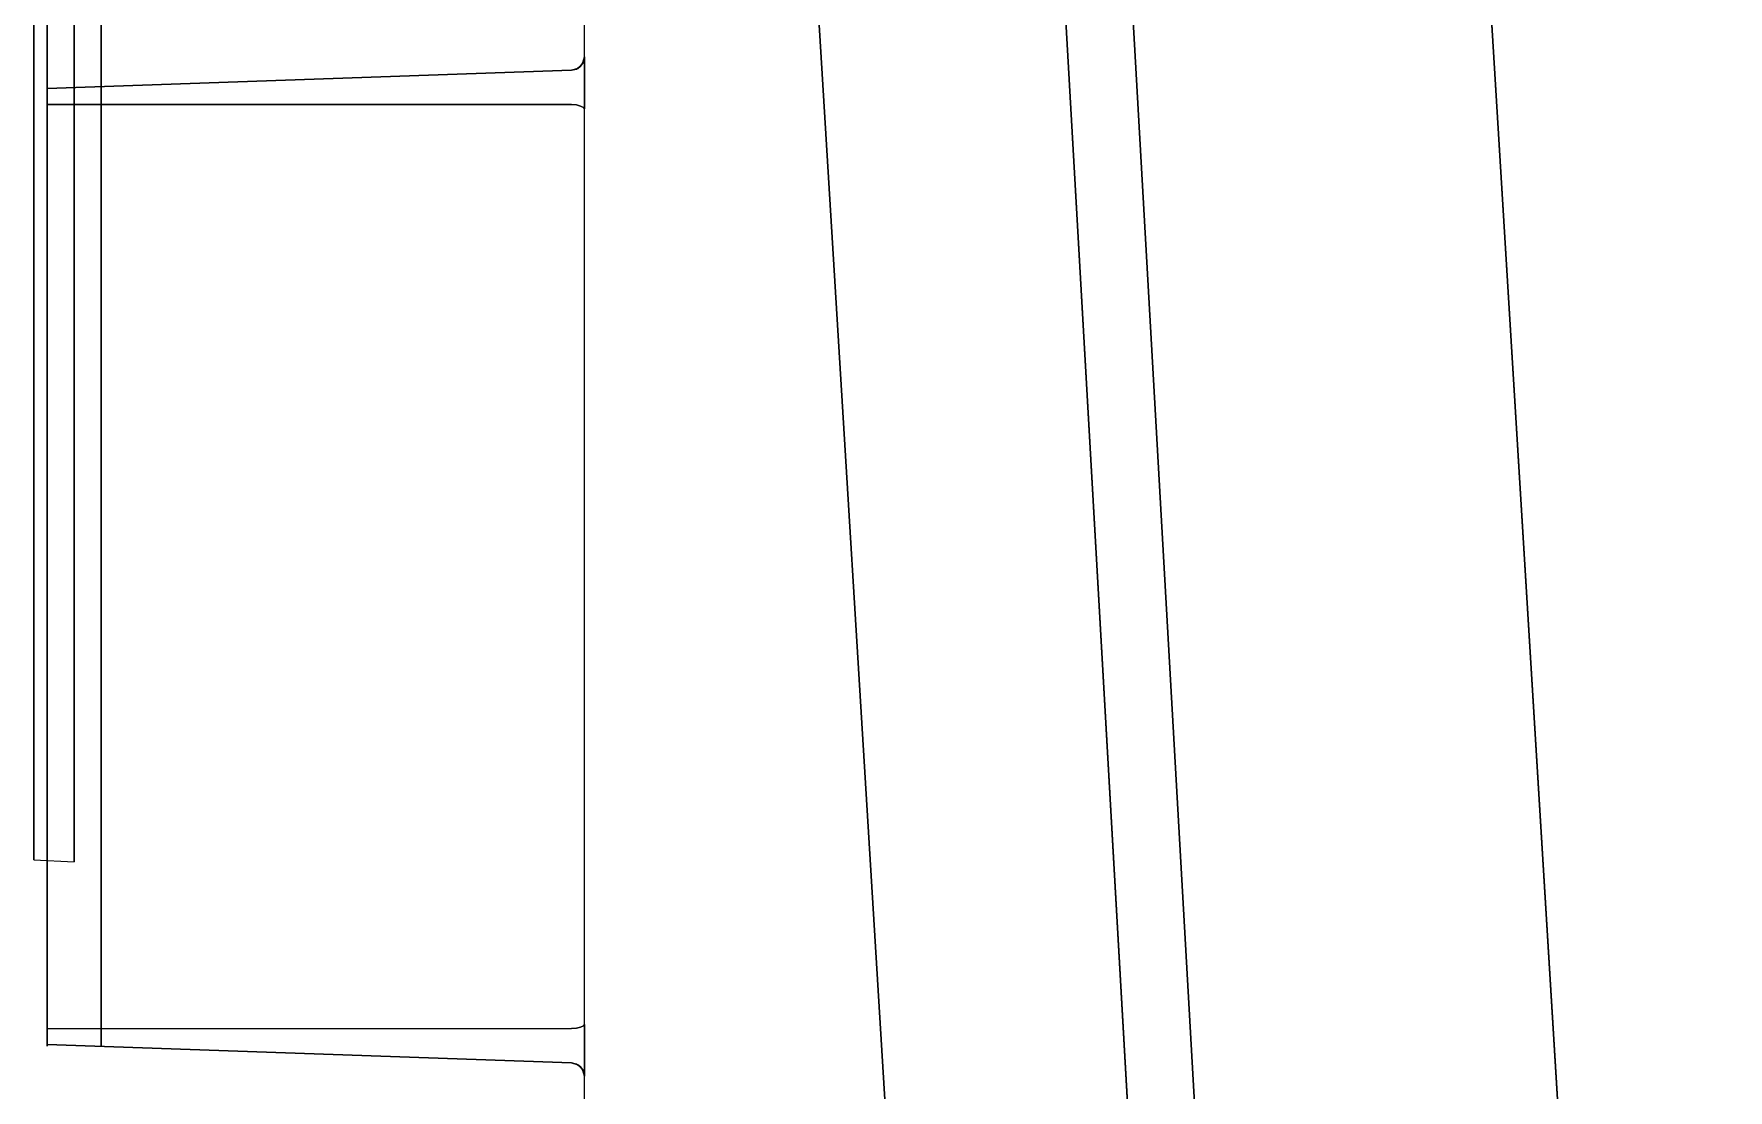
# Model space of a CAD drawing. Header units: millimetres. Extents: x 0 to 1729, y -270 to 583.
# Drawn here: x 1239.8 to 1302.9, y 174.5 to 213.8 of the extents above; entities that cross this region are included whole.
import ezdxf

# ---------------------------------------------------------------- set-up
doc = ezdxf.new("R2010")
doc.units = ezdxf.units.MM
doc.layers.add('OUTLINE', color=7, linetype='Continuous')

msp = doc.modelspace()

# ---------------------------------------------------------------- linework, layer by layer
at = {"layer": 'OUTLINE', "lineweight": 13}
for p, q in [((1260.34, 6), (1260.34, 422)), ((1260.34, 6), (1260.34, 422)), ((1260.34, 6), (1260.34, 422)), ((1260.34, 6), (1260.34, 422)), ((1268.745, 382.178), (1287.68, 48.71)), ((1287.68, 48.71), (1268.745, 382.178)), ((1268.745, 382.178), (1287.68, 48.71)), ((1287.68, 48.71), (1268.745, 382.178)), ((1268.745, 382.178), (1287.68, 48.71)), ((1287.68, 48.71), (1268.745, 382.178)), ((1268.745, 382.178), (1287.68, 48.71)), ((1287.68, 48.71), (1268.745, 382.178)), ((1268.745, 382.178), (1287.68, 48.71)), ((1287.68, 48.71), (1268.745, 382.178)), ((1268.745, 382.178), (1287.68, 48.71)), ((1287.68, 48.71), (1268.745, 382.178)), ((1271.274, 381.732), (1290.147, 49.374)), ((1290.147, 49.374), (1271.274, 381.732)), ((1271.274, 381.732), (1290.147, 49.374)), ((1290.147, 49.374), (1271.274, 381.732)), ((1271.274, 381.732), (1290.147, 49.374)), ((1290.147, 49.374), (1271.274, 381.732)), ((1271.274, 381.732), (1290.147, 49.374)), ((1290.147, 49.374), (1271.274, 381.732)), ((1271.274, 381.732), (1290.147, 49.374)), ((1290.147, 49.374), (1271.274, 381.732)), ((1271.274, 381.732), (1290.147, 49.374)), ((1290.147, 49.374), (1271.274, 381.732)), ((1287.68, 48.71), (1272.824, 310.344)), ((1287.039, 60.015), (1272.824, 310.344)), ((1272.824, 310.344), (1287.039, 60.015)), ((1272.824, 310.344), (1287.68, 48.71)), ((1287.68, 48.71), (1272.824, 310.344)), ((1287.039, 60.015), (1272.824, 310.344)), ((1272.824, 310.344), (1287.039, 60.015)), ((1272.824, 310.344), (1287.68, 48.71)), ((1287.68, 48.71), (1272.824, 310.344)), ((1287.039, 60.015), (1272.824, 310.344)), ((1272.824, 310.344), (1287.039, 60.015)), ((1272.824, 310.344), (1287.68, 48.71)), ((1287.68, 48.71), (1272.824, 310.344)), ((1287.039, 60.015), (1272.824, 310.344)), ((1272.824, 310.344), (1287.039, 60.015)), ((1272.824, 310.344), (1287.68, 48.71)), ((1287.68, 48.71), (1272.824, 310.344)), ((1287.039, 60.015), (1272.824, 310.344)), ((1272.824, 310.344), (1287.039, 60.015)), ((1272.824, 310.344), (1287.68, 48.71)), ((1287.68, 48.71), (1272.824, 310.344)), ((1287.039, 60.015), (1272.824, 310.344)), ((1272.824, 310.344), (1287.039, 60.015)), ((1272.824, 310.344), (1287.68, 48.71)), ((1287.045, 59.908), (1272.835, 310.153)), ((1272.835, 310.153), (1287.045, 59.908)), ((1272.835, 310.153), (1287.089, 59.12)), ((1272.835, 310.153), (1287.122, 58.55)), ((1272.835, 310.153), (1287.121, 58.568)), ((1272.835, 310.153), (1287.039, 60.015)), ((1272.835, 310.153), (1287.736, 47.727)), ((1287.045, 59.908), (1272.835, 310.153)), ((1272.835, 310.153), (1287.045, 59.908)), ((1272.835, 310.153), (1287.089, 59.12)), ((1272.835, 310.153), (1287.122, 58.55)), ((1272.835, 310.153), (1287.291, 55.569)), ((1287.045, 59.908), (1272.835, 310.153)), ((1272.835, 310.153), (1287.045, 59.908)), ((1272.835, 310.153), (1287.089, 59.12)), ((1272.835, 310.153), (1287.122, 58.55)), ((1272.835, 310.153), (1287.291, 55.569)), ((1290.147, 49.374), (1275.342, 310.101)), ((1275.342, 310.101), (1290.147, 49.374)), ((1290.147, 49.374), (1275.342, 310.101)), ((1275.342, 310.101), (1290.147, 49.374)), ((1290.147, 49.374), (1275.342, 310.101)), ((1275.342, 310.101), (1290.147, 49.374)), ((1290.147, 49.374), (1275.342, 310.101)), ((1275.342, 310.101), (1290.147, 49.374)), ((1290.147, 49.374), (1275.342, 310.101)), ((1275.342, 310.101), (1290.147, 49.374)), ((1290.147, 49.374), (1275.342, 310.101)), ((1275.342, 310.101), (1290.147, 49.374)), ((1302.936, 70.356), (1288.835, 300.762)), ((1288.835, 300.762), (1302.936, 70.356)), ((1302.936, 70.356), (1288.835, 300.762)), ((1288.835, 300.762), (1302.936, 70.356)), ((1302.936, 70.356), (1288.835, 300.762)), ((1288.835, 300.762), (1302.936, 70.356)), ((1302.936, 70.356), (1288.835, 300.762)), ((1288.835, 300.762), (1302.936, 70.356)), ((1302.936, 70.356), (1288.835, 300.762)), ((1288.835, 300.762), (1302.936, 70.356)), ((1302.936, 70.356), (1288.835, 300.762)), ((1288.835, 300.762), (1302.936, 70.356)), ((1277.985, 68.715), (1263.822, 300.147)), ((1263.822, 300.147), (1277.985, 68.715)), ((1277.985, 68.715), (1263.822, 300.147)), ((1263.822, 300.147), (1277.985, 68.715)), ((1277.985, 68.715), (1263.822, 300.147)), ((1263.822, 300.147), (1277.985, 68.715)), ((1277.985, 68.715), (1263.822, 300.147)), ((1263.822, 300.147), (1277.985, 68.715)), ((1277.985, 68.715), (1263.822, 300.147)), ((1263.822, 300.147), (1277.985, 68.715)), ((1277.985, 68.715), (1263.822, 300.147)), ((1263.822, 300.147), (1277.985, 68.715)), ((1241.34, 221.08), (1241.34, 213.063)), ((1242.34, 221.191), (1242.34, 212.719)), ((1242.34, 212.719), (1242.34, 221.191)), ((1240.34, 220.75), (1240.34, 212.355)), ((1240.34, 212.355), (1240.34, 220.75)), ((1239.84, 217.298), (1239.84, 209.643)), ((1239.84, 209.643), (1239.84, 217.298)), ((1240.34, 217.319), (1240.34, 210.082)), ((1240.34, 210.082), (1240.34, 217.319)), ((1241.34, 217.245), (1241.34, 209.585)), ((1241.34, 209.585), (1241.34, 217.245)), ((1242.34, 217.388), (1242.34, 210.135)), ((1242.34, 210.135), (1242.34, 217.388)), ((1241.34, 209.362), (1241.34, 216.973)), ((1239.84, 214.938), (1239.84, 207.532)), ((1239.84, 207.532), (1239.84, 214.938)), ((1241.34, 213.063), (1241.34, 205.878)), ((1242.34, 212.719), (1242.34, 204.966)), ((1242.34, 204.966), (1242.34, 212.719)), ((1260.202, 212.638), (1260.047, 212.528)), ((1260.047, 212.528), (1260.202, 212.638)), ((1260.202, 212.638), (1260.047, 212.528)), ((1260.047, 212.528), (1260.202, 212.638)), ((1260.202, 212.638), (1260.047, 212.528)), ((1260.047, 212.528), (1260.202, 212.638)), ((1260.202, 212.638), (1260.047, 212.528)), ((1260.047, 212.528), (1260.202, 212.638)), ((1260.202, 212.638), (1260.047, 212.528)), ((1260.047, 212.528), (1260.202, 212.638)), ((1260.202, 212.638), (1260.047, 212.528)), ((1260.047, 212.528), (1260.202, 212.638)), ((1260.202, 212.638), (1260.047, 212.528)), ((1260.047, 212.528), (1260.202, 212.638)), ((1260.202, 212.638), (1260.047, 212.528)), ((1260.047, 212.528), (1260.202, 212.638)), ((1260.202, 212.638), (1260.047, 212.528)), ((1260.047, 212.528), (1260.202, 212.638)), ((1260.276, 212.738), (1260.1, 212.556)), ((1260.1, 212.556), (1260.276, 212.738)), ((1260.276, 212.738), (1260.1, 212.556)), ((1260.1, 212.556), (1260.276, 212.738)), ((1260.276, 212.738), (1260.1, 212.556)), ((1260.1, 212.556), (1260.276, 212.738)), ((1260.276, 212.738), (1260.1, 212.556)), ((1260.1, 212.556), (1260.276, 212.738)), ((1260.276, 212.738), (1260.1, 212.556)), ((1260.1, 212.556), (1260.276, 212.738)), ((1260.1, 212.556), (1260.202, 212.638)), ((1260.202, 212.638), (1260.1, 212.556)), ((1260.1, 212.556), (1260.202, 212.638)), ((1260.202, 212.638), (1260.1, 212.556)), ((1260.1, 212.556), (1260.202, 212.638)), ((1260.202, 212.638), (1260.1, 212.556)), ((1260.1, 212.556), (1260.202, 212.638)), ((1260.202, 212.638), (1260.1, 212.556)), ((1260.1, 212.556), (1260.202, 212.638)), ((1260.202, 212.638), (1260.1, 212.556)), ((1260.304, 212.797), (1260.202, 212.638)), ((1260.202, 212.638), (1260.304, 212.797)), ((1260.304, 212.797), (1260.202, 212.638)), ((1260.202, 212.638), (1260.304, 212.797)), ((1260.304, 212.797), (1260.202, 212.638)), ((1260.202, 212.638), (1260.304, 212.797)), ((1260.304, 212.797), (1260.202, 212.638)), ((1260.202, 212.638), (1260.304, 212.797)), ((1260.304, 212.797), (1260.202, 212.638)), ((1260.202, 212.638), (1260.304, 212.797)), ((1260.304, 212.797), (1260.202, 212.638)), ((1260.202, 212.638), (1260.304, 212.797)), ((1260.304, 212.797), (1260.202, 212.638)), ((1260.202, 212.638), (1260.304, 212.797)), ((1260.304, 212.797), (1260.202, 212.638)), ((1260.202, 212.638), (1260.304, 212.797)), ((1260.304, 212.797), (1260.202, 212.638)), ((1260.202, 212.638), (1260.304, 212.797)), ((1260.276, 212.738), (1260.202, 212.638)), ((1260.202, 212.638), (1260.276, 212.738)), ((1260.276, 212.738), (1260.202, 212.638)), ((1260.202, 212.638), (1260.276, 212.738)), ((1260.276, 212.738), (1260.202, 212.638)), ((1260.202, 212.638), (1260.276, 212.738)), ((1260.276, 212.738), (1260.202, 212.638)), ((1260.202, 212.638), (1260.276, 212.738)), ((1260.276, 212.738), (1260.202, 212.638)), ((1260.202, 212.638), (1260.276, 212.738)), ((1260.34, 212.983), (1260.276, 212.738)), ((1260.276, 212.738), (1260.34, 212.983)), ((1260.34, 212.983), (1260.276, 212.738)), ((1260.276, 212.738), (1260.34, 212.983)), ((1260.34, 212.983), (1260.276, 212.738)), ((1260.276, 212.738), (1260.34, 212.983)), ((1260.34, 212.983), (1260.276, 212.738)), ((1260.276, 212.738), (1260.34, 212.983)), ((1260.34, 212.983), (1260.276, 212.738)), ((1260.276, 212.738), (1260.34, 212.983)), ((1260.276, 212.738), (1260.304, 212.797)), ((1260.304, 212.797), (1260.276, 212.738)), ((1260.276, 212.738), (1260.304, 212.797)), ((1260.304, 212.797), (1260.276, 212.738)), ((1260.276, 212.738), (1260.304, 212.797)), ((1260.304, 212.797), (1260.276, 212.738)), ((1260.276, 212.738), (1260.304, 212.797)), ((1260.304, 212.797), (1260.276, 212.738)), ((1260.276, 212.738), (1260.304, 212.797)), ((1260.304, 212.797), (1260.276, 212.738)), ((1260.34, 212.983), (1260.304, 212.797)), ((1260.304, 212.797), (1260.34, 212.983)), ((1260.34, 212.983), (1260.304, 212.797)), ((1260.304, 212.797), (1260.34, 212.983)), ((1260.34, 212.983), (1260.304, 212.797)), ((1260.304, 212.797), (1260.34, 212.983)), ((1260.34, 212.983), (1260.304, 212.797)), ((1260.304, 212.797), (1260.34, 212.983)), ((1260.34, 212.983), (1260.304, 212.797)), ((1260.304, 212.797), (1260.34, 212.983)), ((1260.34, 212.983), (1260.304, 212.797)), ((1260.304, 212.797), (1260.34, 212.983)), ((1260.34, 212.983), (1260.304, 212.797)), ((1260.304, 212.797), (1260.34, 212.983)), ((1260.34, 212.983), (1260.304, 212.797)), ((1260.304, 212.797), (1260.34, 212.983)), ((1260.34, 212.983), (1260.304, 212.797)), ((1260.304, 212.797), (1260.34, 212.983)), ((1260.34, 212.983), (1260.34, 212.487)), ((1260.34, 212.487), (1260.34, 212.983)), ((1260.34, 212.983), (1260.34, 212.487)), ((1260.34, 212.487), (1260.34, 212.983)), ((1260.34, 212.983), (1260.34, 212.487)), ((1260.34, 212.487), (1260.34, 212.983)), ((1260.34, 212.983), (1260.34, 212.487)), ((1260.34, 212.487), (1260.34, 212.983)), ((1260.34, 212.983), (1260.34, 212.487)), ((1260.34, 212.487), (1260.34, 212.983)), ((1260.34, 212.983), (1260.34, 212.487)), ((1260.34, 212.487), (1260.34, 212.983)), ((1260.34, 212.983), (1260.34, 212.487)), ((1260.34, 212.487), (1260.34, 212.983)), ((1260.34, 212.983), (1260.34, 212.487)), ((1260.34, 212.487), (1260.34, 212.983)), ((1260.34, 212.983), (1260.34, 212.487)), ((1260.34, 212.487), (1260.34, 212.983)), ((1259.857, 212.483), (1240.34, 211.802)), ((1240.34, 211.802), (1259.857, 212.483)), ((1259.857, 212.483), (1240.34, 211.802)), ((1240.34, 211.802), (1259.857, 212.483)), ((1259.857, 212.483), (1240.34, 211.802)), ((1240.34, 211.802), (1259.857, 212.483)), ((1259.857, 212.483), (1240.34, 211.802)), ((1240.34, 211.802), (1259.857, 212.483)), ((1259.857, 212.483), (1240.34, 211.802)), ((1240.34, 211.802), (1259.857, 212.483)), ((1259.857, 212.483), (1240.34, 211.802)), ((1240.34, 211.802), (1259.857, 212.483)), ((1259.857, 212.483), (1240.34, 211.802)), ((1240.34, 211.802), (1259.857, 212.483)), ((1259.857, 212.483), (1240.34, 211.802)), ((1240.34, 211.802), (1259.857, 212.483)), ((1259.857, 212.483), (1240.34, 211.802)), ((1240.34, 211.802), (1259.857, 212.483)), ((1240.34, 212.355), (1240.34, 204.675)), ((1240.34, 204.675), (1240.34, 212.355)), ((1260.1, 212.556), (1259.857, 212.483)), ((1259.857, 212.483), (1260.1, 212.556)), ((1260.1, 212.556), (1259.857, 212.483)), ((1259.857, 212.483), (1260.1, 212.556)), ((1260.1, 212.556), (1259.857, 212.483)), ((1259.857, 212.483), (1260.1, 212.556)), ((1260.1, 212.556), (1259.857, 212.483)), ((1259.857, 212.483), (1260.1, 212.556)), ((1260.1, 212.556), (1259.857, 212.483)), ((1259.857, 212.483), (1260.1, 212.556)), ((1260.047, 212.528), (1259.857, 212.483)), ((1259.857, 212.483), (1260.047, 212.528)), ((1260.047, 212.528), (1259.857, 212.483)), ((1259.857, 212.483), (1260.047, 212.528)), ((1260.047, 212.528), (1259.857, 212.483)), ((1259.857, 212.483), (1260.047, 212.528)), ((1260.047, 212.528), (1259.857, 212.483)), ((1259.857, 212.483), (1260.047, 212.528)), ((1260.047, 212.528), (1259.857, 212.483)), ((1259.857, 212.483), (1260.047, 212.528)), ((1260.047, 212.528), (1259.857, 212.483)), ((1259.857, 212.483), (1260.047, 212.528)), ((1260.047, 212.528), (1259.857, 212.483)), ((1259.857, 212.483), (1260.047, 212.528)), ((1260.047, 212.528), (1259.857, 212.483)), ((1259.857, 212.483), (1260.047, 212.528)), ((1260.047, 212.528), (1259.857, 212.483)), ((1259.857, 212.483), (1260.047, 212.528)), ((1260.1, 212.556), (1260.047, 212.528)), ((1260.047, 212.528), (1260.1, 212.556)), ((1260.1, 212.556), (1260.047, 212.528)), ((1260.047, 212.528), (1260.1, 212.556)), ((1260.1, 212.556), (1260.047, 212.528)), ((1260.047, 212.528), (1260.1, 212.556)), ((1260.1, 212.556), (1260.047, 212.528)), ((1260.047, 212.528), (1260.1, 212.556)), ((1260.1, 212.556), (1260.047, 212.528)), ((1260.047, 212.528), (1260.1, 212.556)), ((1260.34, 212.487), (1260.34, 211.732)), ((1260.34, 211.732), (1260.34, 212.487)), ((1260.34, 212.487), (1260.34, 211.732)), ((1260.34, 211.732), (1260.34, 212.487)), ((1260.34, 212.487), (1260.34, 211.732)), ((1260.34, 211.732), (1260.34, 212.487)), ((1260.34, 212.487), (1260.34, 211.732)), ((1260.34, 211.732), (1260.34, 212.487)), ((1260.34, 212.487), (1260.34, 211.732)), ((1260.34, 211.732), (1260.34, 212.487)), ((1260.34, 212.487), (1260.34, 211.732)), ((1260.34, 211.732), (1260.34, 212.487)), ((1260.34, 212.487), (1260.34, 211.732)), ((1260.34, 211.732), (1260.34, 212.487)), ((1260.34, 212.487), (1260.34, 211.732)), ((1260.34, 211.732), (1260.34, 212.487)), ((1260.34, 212.487), (1260.34, 211.732)), ((1260.34, 211.732), (1260.34, 212.487)), ((1240.34, 211.668), (1240.34, 211.802)), ((1240.34, 211.802), (1240.34, 211.802)), ((1240.34, 211.802), (1240.34, 211.586)), ((1240.34, 211.586), (1240.34, 211.802)), ((1240.34, 211.802), (1240.34, 211.802)), ((1240.34, 211.802), (1240.34, 211.668)), ((1240.34, 211.668), (1240.34, 211.802)), ((1240.34, 211.802), (1240.34, 211.802)), ((1240.34, 211.802), (1240.34, 211.586)), ((1240.34, 211.586), (1240.34, 211.802)), ((1240.34, 211.802), (1240.34, 211.802)), ((1240.34, 211.802), (1240.34, 211.586)), ((1240.34, 211.586), (1240.34, 211.802)), ((1240.34, 211.802), (1240.34, 211.802)), ((1240.34, 211.802), (1240.34, 211.586)), ((1240.34, 211.586), (1240.34, 211.802)), ((1240.34, 211.802), (1240.34, 211.802)), ((1240.34, 211.802), (1240.34, 211.668)), ((1240.34, 211.668), (1240.34, 211.802)), ((1240.34, 211.802), (1240.34, 211.802)), ((1240.34, 211.802), (1240.34, 211.586)), ((1240.34, 211.586), (1240.34, 211.802)), ((1240.34, 211.802), (1240.34, 211.802)), ((1240.34, 211.802), (1240.34, 211.668)), ((1240.34, 211.668), (1240.34, 211.802)), ((1240.34, 211.802), (1240.34, 211.802)), ((1240.34, 211.802), (1240.34, 211.586)), ((1240.34, 211.586), (1240.34, 211.802)), ((1240.34, 211.802), (1240.34, 211.802)), ((1240.34, 211.802), (1240.34, 211.586)), ((1240.34, 211.586), (1240.34, 211.802)), ((1240.34, 211.802), (1240.34, 211.802)), ((1240.34, 211.802), (1240.34, 211.586)), ((1240.34, 211.586), (1240.34, 211.802)), ((1240.34, 211.802), (1240.34, 211.802)), ((1240.34, 211.802), (1240.34, 211.668)), ((1240.34, 211.668), (1240.34, 211.802)), ((1240.34, 211.802), (1240.34, 211.802)), ((1240.34, 211.802), (1240.34, 211.586)), ((1240.34, 211.586), (1240.34, 211.802)), ((1240.34, 211.802), (1240.34, 211.802)), ((1240.34, 211.802), (1240.34, 211.668)), ((1240.34, 211.304), (1240.34, 211.668)), ((1240.34, 211.668), (1240.34, 211.304)), ((1240.34, 211.304), (1240.34, 211.668)), ((1240.34, 211.668), (1240.34, 211.304)), ((1240.34, 211.304), (1240.34, 211.668)), ((1240.34, 211.668), (1240.34, 211.304)), ((1240.34, 211.304), (1240.34, 211.668)), ((1240.34, 211.668), (1240.34, 211.304)), ((1240.34, 211.304), (1240.34, 211.668)), ((1240.34, 211.668), (1240.34, 211.304)), ((1240.34, 211.586), (1240.34, 211.389)), ((1240.34, 211.389), (1240.34, 211.586)), ((1240.34, 211.586), (1240.34, 211.389)), ((1240.34, 211.389), (1240.34, 211.586)), ((1240.34, 211.586), (1240.34, 211.389)), ((1240.34, 211.389), (1240.34, 211.586)), ((1240.34, 211.586), (1240.34, 211.389)), ((1240.34, 211.389), (1240.34, 211.586)), ((1240.34, 211.586), (1240.34, 211.389)), ((1240.34, 211.389), (1240.34, 211.586)), ((1240.34, 211.586), (1240.34, 211.389)), ((1240.34, 211.389), (1240.34, 211.586)), ((1240.34, 211.586), (1240.34, 211.389)), ((1240.34, 211.389), (1240.34, 211.586)), ((1240.34, 211.586), (1240.34, 211.389)), ((1240.34, 211.389), (1240.34, 211.586)), ((1240.34, 211.586), (1240.34, 211.389)), ((1240.34, 211.389), (1240.34, 211.586)), ((1240.34, 211.389), (1240.34, 211.212)), ((1240.34, 211.212), (1240.34, 211.389)), ((1240.34, 211.389), (1240.34, 211.212)), ((1240.34, 211.212), (1240.34, 211.389)), ((1240.34, 211.389), (1240.34, 211.212)), ((1240.34, 211.212), (1240.34, 211.389)), ((1240.34, 211.389), (1240.34, 211.212)), ((1240.34, 211.212), (1240.34, 211.389)), ((1240.34, 211.389), (1240.34, 211.212)), ((1240.34, 211.212), (1240.34, 211.389)), ((1240.34, 211.389), (1240.34, 211.212)), ((1240.34, 211.212), (1240.34, 211.389)), ((1240.34, 211.389), (1240.34, 211.212)), ((1240.34, 211.212), (1240.34, 211.389)), ((1240.34, 211.389), (1240.34, 211.212)), ((1240.34, 211.212), (1240.34, 211.389)), ((1240.34, 211.389), (1240.34, 211.212)), ((1240.34, 211.212), (1240.34, 211.389)), ((1260.34, 211.732), (1260.34, 211.215)), ((1260.34, 211.215), (1260.34, 211.732)), ((1260.34, 211.732), (1260.34, 211.215)), ((1260.34, 211.215), (1260.34, 211.732)), ((1260.34, 211.732), (1260.34, 211.215)), ((1260.34, 211.215), (1260.34, 211.732)), ((1260.34, 211.732), (1260.34, 211.215)), ((1260.34, 211.215), (1260.34, 211.732)), ((1260.34, 211.732), (1260.34, 211.215)), ((1260.34, 211.215), (1260.34, 211.732)), ((1260.34, 211.732), (1260.34, 211.215)), ((1260.34, 211.215), (1260.34, 211.732)), ((1260.34, 211.732), (1260.34, 211.215)), ((1260.34, 211.215), (1260.34, 211.732)), ((1260.34, 211.732), (1260.34, 211.215)), ((1260.34, 211.215), (1260.34, 211.732)), ((1260.34, 211.732), (1260.34, 211.215)), ((1260.34, 211.215), (1260.34, 211.732)), ((1240.34, 210.806), (1240.34, 211.304)), ((1240.34, 211.304), (1240.34, 210.806)), ((1240.34, 210.806), (1240.34, 211.304)), ((1240.34, 211.304), (1240.34, 210.806)), ((1240.34, 210.806), (1240.34, 211.304)), ((1240.34, 211.304), (1240.34, 210.806)), ((1240.34, 210.806), (1240.34, 211.304)), ((1240.34, 211.304), (1240.34, 210.806)), ((1240.34, 210.806), (1240.34, 211.304)), ((1240.34, 211.304), (1240.34, 210.806)), ((1240.34, 176.788), (1240.34, 211.212)), ((1240.34, 211.212), (1259.857, 211.207)), ((1259.857, 211.207), (1240.34, 211.212)), ((1240.34, 176.788), (1240.34, 211.212)), ((1240.34, 176.788), (1240.34, 211.212)), ((1240.34, 211.212), (1259.857, 211.207)), ((1259.857, 211.207), (1240.34, 211.212)), ((1240.34, 176.788), (1240.34, 211.212)), ((1240.34, 176.788), (1240.34, 211.212)), ((1240.34, 211.212), (1259.857, 211.207)), ((1259.857, 211.207), (1240.34, 211.212)), ((1240.34, 176.788), (1240.34, 211.212)), ((1240.34, 176.788), (1240.34, 211.212)), ((1240.34, 211.212), (1259.857, 211.207)), ((1259.857, 211.207), (1240.34, 211.212)), ((1240.34, 176.788), (1240.34, 211.212)), ((1240.34, 176.788), (1240.34, 211.212)), ((1240.34, 211.212), (1259.857, 211.207)), ((1259.857, 211.207), (1240.34, 211.212)), ((1240.34, 176.788), (1240.34, 211.212)), ((1240.34, 176.788), (1240.34, 211.212)), ((1240.34, 211.212), (1259.857, 211.207)), ((1259.857, 211.207), (1240.34, 211.212)), ((1240.34, 176.788), (1240.34, 211.212)), ((1240.34, 176.788), (1240.34, 211.212)), ((1240.34, 211.212), (1259.857, 211.207)), ((1259.857, 211.207), (1240.34, 211.212)), ((1240.34, 176.788), (1240.34, 211.212)), ((1240.34, 176.788), (1240.34, 211.212)), ((1240.34, 211.212), (1259.857, 211.207)), ((1259.857, 211.207), (1240.34, 211.212)), ((1240.34, 176.788), (1240.34, 211.212)), ((1240.34, 176.788), (1240.34, 211.212)), ((1240.34, 211.212), (1259.857, 211.207)), ((1259.857, 211.207), (1240.34, 211.212)), ((1240.34, 176.788), (1240.34, 211.212)), ((1240.34, 177.194), (1240.34, 210.806)), ((1240.34, 177.194), (1240.34, 210.806)), ((1240.34, 177.194), (1240.34, 210.806)), ((1240.34, 177.194), (1240.34, 210.806)), ((1240.34, 177.194), (1240.34, 210.806)), ((1240.34, 177.194), (1240.34, 210.806)), ((1240.34, 177.194), (1240.34, 210.806)), ((1240.34, 177.194), (1240.34, 210.806)), ((1240.34, 177.194), (1240.34, 210.806)), ((1240.34, 177.194), (1240.34, 210.806)), ((1259.857, 211.207), (1260.047, 211.191)), ((1260.047, 211.191), (1259.857, 211.207)), ((1259.857, 211.207), (1260.047, 211.191)), ((1260.047, 211.191), (1259.857, 211.207)), ((1259.857, 211.207), (1260.047, 211.191)), ((1260.047, 211.191), (1259.857, 211.207)), ((1259.857, 211.207), (1260.047, 211.191)), ((1260.047, 211.191), (1259.857, 211.207)), ((1259.857, 211.207), (1260.047, 211.191)), ((1260.047, 211.191), (1259.857, 211.207)), ((1259.857, 211.207), (1260.047, 211.191)), ((1260.047, 211.191), (1259.857, 211.207)), ((1259.857, 211.207), (1260.047, 211.191)), ((1260.047, 211.191), (1259.857, 211.207)), ((1259.857, 211.207), (1260.047, 211.191)), ((1260.047, 211.191), (1259.857, 211.207)), ((1259.857, 211.207), (1260.047, 211.191)), ((1260.047, 211.191), (1259.857, 211.207)), ((1260.047, 211.191), (1260.202, 211.151)), ((1260.202, 211.151), (1260.047, 211.191)), ((1260.047, 211.191), (1260.202, 211.151)), ((1260.202, 211.151), (1260.047, 211.191)), ((1260.047, 211.191), (1260.202, 211.151)), ((1260.202, 211.151), (1260.047, 211.191)), ((1260.047, 211.191), (1260.202, 211.151)), ((1260.202, 211.151), (1260.047, 211.191)), ((1260.047, 211.191), (1260.202, 211.151)), ((1260.202, 211.151), (1260.047, 211.191)), ((1260.047, 211.191), (1260.202, 211.151)), ((1260.202, 211.151), (1260.047, 211.191)), ((1260.047, 211.191), (1260.202, 211.151)), ((1260.202, 211.151), (1260.047, 211.191)), ((1260.047, 211.191), (1260.202, 211.151)), ((1260.202, 211.151), (1260.047, 211.191)), ((1260.047, 211.191), (1260.202, 211.151)), ((1260.202, 211.151), (1260.047, 211.191)), ((1260.202, 211.151), (1260.304, 211.1)), ((1260.304, 211.1), (1260.202, 211.151)), ((1260.202, 211.151), (1260.304, 211.1)), ((1260.304, 211.1), (1260.202, 211.151)), ((1260.202, 211.151), (1260.304, 211.1)), ((1260.304, 211.1), (1260.202, 211.151)), ((1260.202, 211.151), (1260.304, 211.1)), ((1260.304, 211.1), (1260.202, 211.151)), ((1260.202, 211.151), (1260.304, 211.1)), ((1260.304, 211.1), (1260.202, 211.151)), ((1260.202, 211.151), (1260.304, 211.1)), ((1260.304, 211.1), (1260.202, 211.151)), ((1260.202, 211.151), (1260.304, 211.1)), ((1260.304, 211.1), (1260.202, 211.151)), ((1260.202, 211.151), (1260.304, 211.1)), ((1260.304, 211.1), (1260.202, 211.151)), ((1260.202, 211.151), (1260.304, 211.1)), ((1260.304, 211.1), (1260.202, 211.151)), ((1260.304, 211.1), (1260.34, 211.054)), ((1260.34, 211.054), (1260.304, 211.1)), ((1260.304, 211.1), (1260.34, 211.054)), ((1260.34, 211.054), (1260.304, 211.1)), ((1260.304, 211.1), (1260.34, 211.054)), ((1260.34, 211.054), (1260.304, 211.1)), ((1260.304, 211.1), (1260.34, 211.054)), ((1260.34, 211.054), (1260.304, 211.1)), ((1260.304, 211.1), (1260.34, 211.054)), ((1260.34, 211.054), (1260.304, 211.1)), ((1260.304, 211.1), (1260.34, 211.054)), ((1260.34, 211.054), (1260.304, 211.1)), ((1260.304, 211.1), (1260.34, 211.054)), ((1260.34, 211.054), (1260.304, 211.1)), ((1260.304, 211.1), (1260.34, 211.054)), ((1260.34, 211.054), (1260.304, 211.1)), ((1260.304, 211.1), (1260.34, 211.054)), ((1260.34, 211.054), (1260.304, 211.1)), ((1260.34, 211.215), (1260.34, 211.054)), ((1260.34, 211.054), (1260.34, 211.215)), ((1260.34, 211.215), (1260.34, 211.054)), ((1260.34, 211.054), (1260.34, 211.215)), ((1260.34, 211.215), (1260.34, 211.054)), ((1260.34, 211.054), (1260.34, 211.215)), ((1260.34, 211.215), (1260.34, 211.054)), ((1260.34, 211.054), (1260.34, 211.215)), ((1260.34, 211.215), (1260.34, 211.054)), ((1260.34, 211.054), (1260.34, 211.215)), ((1260.34, 211.215), (1260.34, 211.054)), ((1260.34, 211.054), (1260.34, 211.215)), ((1260.34, 211.215), (1260.34, 211.054)), ((1260.34, 211.054), (1260.34, 211.215)), ((1260.34, 211.215), (1260.34, 211.054)), ((1260.34, 211.054), (1260.34, 211.215)), ((1260.34, 211.215), (1260.34, 211.054)), ((1260.34, 211.054), (1260.34, 211.215)), ((1242.34, 210.135), (1242.34, 203.757)), ((1242.34, 203.757), (1242.34, 210.135)), ((1239.84, 209.643), (1239.84, 202.83)), ((1239.84, 202.83), (1239.84, 209.643)), ((1240.34, 210.082), (1240.34, 203.717)), ((1240.34, 203.717), (1240.34, 210.082)), ((1241.34, 209.585), (1241.34, 202.767)), ((1241.34, 202.767), (1241.34, 209.585)), ((1241.34, 202.624), (1241.34, 209.362)), ((1239.84, 207.532), (1239.84, 201.02)), ((1239.84, 201.02), (1239.84, 207.532)), ((1241.34, 205.878), (1241.34, 199.607)), ((1240.34, 204.675), (1240.34, 197.784)), ((1240.34, 197.784), (1240.34, 204.675)), ((1242.34, 204.966), (1242.34, 198.008)), ((1242.34, 198.008), (1242.34, 204.966)), ((1240.34, 203.717), (1240.34, 198.299)), ((1240.34, 198.299), (1240.34, 203.717)), ((1242.34, 203.757), (1242.34, 198.325)), ((1242.34, 198.325), (1242.34, 203.757)), ((1239.84, 202.83), (1239.84, 196.934)), ((1239.84, 196.934), (1239.84, 202.83)), ((1241.34, 202.767), (1241.34, 196.866)), ((1241.34, 196.866), (1241.34, 202.767)), ((1241.34, 196.837), (1241.34, 202.624)), ((1239.84, 201.02), (1239.84, 195.477)), ((1239.84, 195.477), (1239.84, 201.02)), ((1241.34, 199.607), (1241.34, 194.321)), ((1240.34, 198.299), (1240.34, 193.888)), ((1240.34, 193.888), (1240.34, 198.299)), ((1242.34, 198.325), (1242.34, 193.904)), ((1242.34, 193.904), (1242.34, 198.325)), ((1240.34, 197.784), (1240.34, 191.749)), ((1240.34, 191.749), (1240.34, 197.784)), ((1242.34, 198.008), (1242.34, 191.912)), ((1242.34, 191.912), (1242.34, 198.008)), ((1239.84, 196.934), (1239.84, 192.02)), ((1239.84, 192.02), (1239.84, 196.934)), ((1241.34, 196.866), (1241.34, 191.948)), ((1241.34, 191.948), (1241.34, 196.866)), ((1241.34, 192.066), (1241.34, 196.837)), ((1239.84, 195.477), (1239.84, 190.965)), ((1239.84, 190.965), (1239.84, 195.477)), ((1240.34, 193.888), (1240.34, 190.534)), ((1240.34, 190.534), (1240.34, 193.888)), ((1241.34, 194.321), (1241.34, 190.078)), ((1242.34, 193.904), (1242.34, 190.543)), ((1242.34, 190.543), (1242.34, 193.904)), ((1239.84, 192.02), (1239.84, 188.14)), ((1239.84, 188.14), (1239.84, 192.02)), ((1241.34, 188.364), (1241.34, 192.066)), ((1241.34, 191.948), (1241.34, 188.066)), ((1241.34, 188.066), (1241.34, 191.948)), ((1242.34, 191.912), (1242.34, 186.739)), ((1242.34, 186.739), (1242.34, 191.912)), ((1240.34, 191.749), (1240.34, 186.628)), ((1240.34, 186.628), (1240.34, 191.749)), ((1239.84, 190.965), (1239.84, 187.535)), ((1239.84, 187.535), (1239.84, 190.965)), ((1240.34, 190.534), (1240.34, 188.277)), ((1240.34, 188.277), (1240.34, 190.534)), ((1241.34, 190.078), (1241.34, 186.928)), ((1242.34, 190.543), (1242.34, 188.28)), ((1242.34, 188.28), (1242.34, 190.543)), ((1239.84, 188.14), (1239.84, 185.339)), ((1239.84, 185.339), (1239.84, 188.14)), ((1240.34, 188.277), (1240.34, 187.142)), ((1240.34, 187.142), (1240.34, 188.277)), ((1241.34, 185.775), (1241.34, 188.364)), ((1241.34, 188.066), (1241.34, 185.262)), ((1241.34, 185.262), (1241.34, 188.066)), ((1242.34, 188.28), (1242.34, 187.143)), ((1242.34, 187.143), (1242.34, 188.28)), ((1239.84, 187.535), (1239.84, 185.227)), ((1239.84, 185.227), (1239.84, 187.535)), ((1240.34, 187.142), (1240.34, 187.142)), ((1241.34, 186.928), (1241.34, 184.907)), ((1242.34, 187.143), (1242.34, 187.143)), ((1240.34, 186.628), (1240.34, 182.471)), ((1240.34, 182.471), (1240.34, 186.628)), ((1242.34, 186.739), (1242.34, 182.539)), ((1242.34, 182.539), (1242.34, 186.739)), ((1241.34, 184.327), (1241.34, 185.775)), ((1239.84, 185.339), (1239.84, 183.645)), ((1239.84, 183.645), (1239.84, 185.339)), ((1239.84, 185.227), (1239.84, 184.067)), ((1239.84, 184.067), (1239.84, 185.227)), ((1241.34, 185.262), (1241.34, 183.567)), ((1241.34, 183.567), (1241.34, 185.262)), ((1241.34, 184.907), (1241.34, 184.036)), ((1241.34, 184.036), (1241.34, 184.327)), ((1239.84, 184.067), (1239.84, 184.067)), ((1239.84, 183.645), (1239.84, 183.079)), ((1239.84, 183.079), (1239.84, 183.645)), ((1239.84, 183.079), (1241.34, 183)), ((1241.34, 183.567), (1241.34, 183)), ((1241.34, 183), (1241.34, 183.567)), ((1240.34, 182.471), (1240.34, 179.318)), ((1240.34, 179.318), (1240.34, 182.471)), ((1242.34, 182.539), (1242.34, 179.353)), ((1242.34, 179.353), (1242.34, 182.539)), ((1240.34, 179.318), (1240.34, 177.198)), ((1240.34, 177.198), (1240.34, 179.318)), ((1242.34, 179.353), (1242.34, 177.211)), ((1242.34, 177.211), (1242.34, 179.353)), ((1240.34, 177.198), (1240.34, 176.133)), ((1240.34, 176.133), (1240.34, 177.198)), ((1240.34, 177.194), (1240.34, 176.696)), ((1240.34, 176.696), (1240.34, 177.194)), ((1240.34, 177.194), (1240.34, 176.696)), ((1240.34, 176.696), (1240.34, 177.194)), ((1240.34, 177.194), (1240.34, 176.696)), ((1240.34, 176.696), (1240.34, 177.194)), ((1240.34, 177.194), (1240.34, 176.696)), ((1240.34, 176.696), (1240.34, 177.194)), ((1240.34, 177.194), (1240.34, 176.696)), ((1240.34, 176.696), (1240.34, 177.194)), ((1240.34, 176.788), (1259.857, 176.793)), ((1259.857, 176.793), (1240.34, 176.788)), ((1240.34, 176.788), (1259.857, 176.793)), ((1259.857, 176.793), (1240.34, 176.788)), ((1240.34, 176.788), (1259.857, 176.793)), ((1259.857, 176.793), (1240.34, 176.788)), ((1240.34, 176.788), (1259.857, 176.793)), ((1259.857, 176.793), (1240.34, 176.788)), ((1240.34, 176.788), (1259.857, 176.793)), ((1259.857, 176.793), (1240.34, 176.788)), ((1240.34, 176.788), (1259.857, 176.793)), ((1259.857, 176.793), (1240.34, 176.788)), ((1240.34, 176.788), (1259.857, 176.793)), ((1259.857, 176.793), (1240.34, 176.788)), ((1240.34, 176.788), (1259.857, 176.793)), ((1259.857, 176.793), (1240.34, 176.788)), ((1240.34, 176.788), (1259.857, 176.793)), ((1259.857, 176.793), (1240.34, 176.788)), ((1240.34, 176.611), (1240.34, 176.788)), ((1240.34, 176.788), (1240.34, 176.611)), ((1240.34, 176.611), (1240.34, 176.788)), ((1240.34, 176.788), (1240.34, 176.611)), ((1240.34, 176.611), (1240.34, 176.788)), ((1240.34, 176.788), (1240.34, 176.611)), ((1240.34, 176.611), (1240.34, 176.788)), ((1240.34, 176.788), (1240.34, 176.611)), ((1240.34, 176.611), (1240.34, 176.788)), ((1240.34, 176.788), (1240.34, 176.611)), ((1240.34, 176.611), (1240.34, 176.788)), ((1240.34, 176.788), (1240.34, 176.611)), ((1240.34, 176.611), (1240.34, 176.788)), ((1240.34, 176.788), (1240.34, 176.611)), ((1240.34, 176.611), (1240.34, 176.788)), ((1240.34, 176.788), (1240.34, 176.611)), ((1240.34, 176.611), (1240.34, 176.788)), ((1240.34, 176.788), (1240.34, 176.611)), ((1240.34, 176.696), (1240.34, 176.332)), ((1240.34, 176.332), (1240.34, 176.696)), ((1240.34, 176.696), (1240.34, 176.332)), ((1240.34, 176.332), (1240.34, 176.696)), ((1240.34, 176.696), (1240.34, 176.332)), ((1240.34, 176.332), (1240.34, 176.696)), ((1240.34, 176.696), (1240.34, 176.332)), ((1240.34, 176.332), (1240.34, 176.696)), ((1240.34, 176.696), (1240.34, 176.332)), ((1240.34, 176.332), (1240.34, 176.696)), ((1242.34, 177.211), (1242.34, 176.135)), ((1242.34, 176.135), (1242.34, 177.211)), ((1259.857, 176.793), (1260.047, 176.809)), ((1260.047, 176.809), (1259.857, 176.793)), ((1259.857, 176.793), (1260.047, 176.809)), ((1260.047, 176.809), (1259.857, 176.793)), ((1259.857, 176.793), (1260.047, 176.809)), ((1260.047, 176.809), (1259.857, 176.793)), ((1259.857, 176.793), (1260.047, 176.809)), ((1260.047, 176.809), (1259.857, 176.793)), ((1259.857, 176.793), (1260.047, 176.809)), ((1260.047, 176.809), (1259.857, 176.793)), ((1259.857, 176.793), (1260.047, 176.809)), ((1260.047, 176.809), (1259.857, 176.793)), ((1259.857, 176.793), (1260.047, 176.809)), ((1260.047, 176.809), (1259.857, 176.793)), ((1259.857, 176.793), (1260.047, 176.809)), ((1260.047, 176.809), (1259.857, 176.793)), ((1259.857, 176.793), (1260.047, 176.809)), ((1260.047, 176.809), (1259.857, 176.793)), ((1260.047, 176.809), (1260.202, 176.849)), ((1260.202, 176.849), (1260.047, 176.809)), ((1260.047, 176.809), (1260.202, 176.849)), ((1260.202, 176.849), (1260.047, 176.809)), ((1260.047, 176.809), (1260.202, 176.849)), ((1260.202, 176.849), (1260.047, 176.809)), ((1260.047, 176.809), (1260.202, 176.849)), ((1260.202, 176.849), (1260.047, 176.809)), ((1260.047, 176.809), (1260.202, 176.849)), ((1260.202, 176.849), (1260.047, 176.809)), ((1260.047, 176.809), (1260.202, 176.849)), ((1260.202, 176.849), (1260.047, 176.809)), ((1260.047, 176.809), (1260.202, 176.849)), ((1260.202, 176.849), (1260.047, 176.809)), ((1260.047, 176.809), (1260.202, 176.849)), ((1260.202, 176.849), (1260.047, 176.809)), ((1260.047, 176.809), (1260.202, 176.849)), ((1260.202, 176.849), (1260.047, 176.809)), ((1260.202, 176.849), (1260.304, 176.9)), ((1260.304, 176.9), (1260.202, 176.849)), ((1260.202, 176.849), (1260.304, 176.9)), ((1260.304, 176.9), (1260.202, 176.849)), ((1260.202, 176.849), (1260.304, 176.9)), ((1260.304, 176.9), (1260.202, 176.849)), ((1260.202, 176.849), (1260.304, 176.9)), ((1260.304, 176.9), (1260.202, 176.849)), ((1260.202, 176.849), (1260.304, 176.9)), ((1260.304, 176.9), (1260.202, 176.849)), ((1260.202, 176.849), (1260.304, 176.9)), ((1260.304, 176.9), (1260.202, 176.849)), ((1260.202, 176.849), (1260.304, 176.9)), ((1260.304, 176.9), (1260.202, 176.849)), ((1260.202, 176.849), (1260.304, 176.9)), ((1260.304, 176.9), (1260.202, 176.849)), ((1260.202, 176.849), (1260.304, 176.9)), ((1260.304, 176.9), (1260.202, 176.849)), ((1260.304, 176.9), (1260.34, 176.946)), ((1260.34, 176.946), (1260.304, 176.9)), ((1260.304, 176.9), (1260.34, 176.946)), ((1260.34, 176.946), (1260.304, 176.9)), ((1260.304, 176.9), (1260.34, 176.946)), ((1260.34, 176.946), (1260.304, 176.9)), ((1260.304, 176.9), (1260.34, 176.946)), ((1260.34, 176.946), (1260.304, 176.9)), ((1260.304, 176.9), (1260.34, 176.946)), ((1260.34, 176.946), (1260.304, 176.9)), ((1260.304, 176.9), (1260.34, 176.946)), ((1260.34, 176.946), (1260.304, 176.9)), ((1260.304, 176.9), (1260.34, 176.946)), ((1260.34, 176.946), (1260.304, 176.9)), ((1260.304, 176.9), (1260.34, 176.946)), ((1260.34, 176.946), (1260.304, 176.9)), ((1260.304, 176.9), (1260.34, 176.946)), ((1260.34, 176.946), (1260.304, 176.9)), ((1260.34, 176.785), (1260.34, 176.946)), ((1260.34, 176.946), (1260.34, 176.785)), ((1260.34, 176.785), (1260.34, 176.946)), ((1260.34, 176.946), (1260.34, 176.785)), ((1260.34, 176.785), (1260.34, 176.946)), ((1260.34, 176.946), (1260.34, 176.785)), ((1260.34, 176.785), (1260.34, 176.946)), ((1260.34, 176.946), (1260.34, 176.785)), ((1260.34, 176.785), (1260.34, 176.946)), ((1260.34, 176.946), (1260.34, 176.785)), ((1260.34, 176.785), (1260.34, 176.946)), ((1260.34, 176.946), (1260.34, 176.785)), ((1260.34, 176.785), (1260.34, 176.946)), ((1260.34, 176.946), (1260.34, 176.785)), ((1260.34, 176.785), (1260.34, 176.946)), ((1260.34, 176.946), (1260.34, 176.785)), ((1260.34, 176.785), (1260.34, 176.946)), ((1260.34, 176.946), (1260.34, 176.785)), ((1260.34, 176.268), (1260.34, 176.785)), ((1260.34, 176.785), (1260.34, 176.268)), ((1260.34, 176.268), (1260.34, 176.785)), ((1260.34, 176.785), (1260.34, 176.268)), ((1260.34, 176.268), (1260.34, 176.785)), ((1260.34, 176.785), (1260.34, 176.268)), ((1260.34, 176.268), (1260.34, 176.785)), ((1260.34, 176.785), (1260.34, 176.268)), ((1260.34, 176.268), (1260.34, 176.785)), ((1260.34, 176.785), (1260.34, 176.268)), ((1260.34, 176.268), (1260.34, 176.785)), ((1260.34, 176.785), (1260.34, 176.268)), ((1260.34, 176.268), (1260.34, 176.785)), ((1260.34, 176.785), (1260.34, 176.268)), ((1260.34, 176.268), (1260.34, 176.785)), ((1260.34, 176.785), (1260.34, 176.268)), ((1260.34, 176.268), (1260.34, 176.785)), ((1260.34, 176.785), (1260.34, 176.268)), ((1240.34, 176.414), (1240.34, 176.611)), ((1240.34, 176.611), (1240.34, 176.414)), ((1240.34, 176.414), (1240.34, 176.611)), ((1240.34, 176.611), (1240.34, 176.414)), ((1240.34, 176.414), (1240.34, 176.611)), ((1240.34, 176.611), (1240.34, 176.414)), ((1240.34, 176.414), (1240.34, 176.611)), ((1240.34, 176.611), (1240.34, 176.414)), ((1240.34, 176.414), (1240.34, 176.611)), ((1240.34, 176.611), (1240.34, 176.414)), ((1240.34, 176.414), (1240.34, 176.611)), ((1240.34, 176.611), (1240.34, 176.414)), ((1240.34, 176.414), (1240.34, 176.611)), ((1240.34, 176.611), (1240.34, 176.414)), ((1240.34, 176.414), (1240.34, 176.611)), ((1240.34, 176.611), (1240.34, 176.414)), ((1240.34, 176.414), (1240.34, 176.611)), ((1240.34, 176.611), (1240.34, 176.414)), ((1240.34, 176.198), (1240.34, 176.414)), ((1240.34, 176.414), (1240.34, 176.198)), ((1240.34, 176.198), (1240.34, 176.414)), ((1240.34, 176.414), (1240.34, 176.198)), ((1240.34, 176.198), (1240.34, 176.414)), ((1240.34, 176.414), (1240.34, 176.198)), ((1240.34, 176.198), (1240.34, 176.414)), ((1240.34, 176.414), (1240.34, 176.198)), ((1240.34, 176.198), (1240.34, 176.414)), ((1240.34, 176.414), (1240.34, 176.198)), ((1240.34, 176.198), (1240.34, 176.414)), ((1240.34, 176.414), (1240.34, 176.198)), ((1240.34, 176.198), (1240.34, 176.414)), ((1240.34, 176.414), (1240.34, 176.198)), ((1240.34, 176.198), (1240.34, 176.414)), ((1240.34, 176.414), (1240.34, 176.198)), ((1240.34, 176.198), (1240.34, 176.414)), ((1240.34, 176.414), (1240.34, 176.198)), ((1240.34, 176.332), (1240.34, 176.198)), ((1240.34, 176.198), (1240.34, 176.332)), ((1240.34, 176.332), (1240.34, 176.198)), ((1240.34, 176.198), (1240.34, 176.332)), ((1240.34, 176.332), (1240.34, 176.198)), ((1240.34, 176.198), (1240.34, 176.332)), ((1240.34, 176.332), (1240.34, 176.198)), ((1240.34, 176.198), (1240.34, 176.332)), ((1240.34, 176.332), (1240.34, 176.198)), ((1240.34, 176.198), (1240.34, 176.332)), ((1240.34, 176.198), (1240.34, 176.198)), ((1259.857, 175.517), (1240.34, 176.198)), ((1240.34, 176.198), (1259.857, 175.517)), ((1240.34, 176.198), (1240.34, 176.198)), ((1240.34, 176.198), (1240.34, 176.198)), ((1259.857, 175.517), (1240.34, 176.198)), ((1240.34, 176.198), (1259.857, 175.517)), ((1240.34, 176.198), (1240.34, 176.198)), ((1259.857, 175.517), (1240.34, 176.198)), ((1240.34, 176.198), (1259.857, 175.517)), ((1240.34, 176.198), (1240.34, 176.198)), ((1259.857, 175.517), (1240.34, 176.198)), ((1240.34, 176.198), (1259.857, 175.517)), ((1240.34, 176.198), (1240.34, 176.198)), ((1240.34, 176.198), (1240.34, 176.198)), ((1259.857, 175.517), (1240.34, 176.198)), ((1240.34, 176.198), (1259.857, 175.517)), ((1240.34, 176.198), (1240.34, 176.198)), ((1240.34, 176.198), (1240.34, 176.198)), ((1259.857, 175.517), (1240.34, 176.198)), ((1240.34, 176.198), (1259.857, 175.517)), ((1240.34, 176.198), (1240.34, 176.198)), ((1259.857, 175.517), (1240.34, 176.198)), ((1240.34, 176.198), (1259.857, 175.517)), ((1240.34, 176.198), (1240.34, 176.198)), ((1259.857, 175.517), (1240.34, 176.198)), ((1240.34, 176.198), (1259.857, 175.517)), ((1240.34, 176.198), (1240.34, 176.198)), ((1240.34, 176.198), (1240.34, 176.198)), ((1259.857, 175.517), (1240.34, 176.198)), ((1240.34, 176.198), (1259.857, 175.517)), ((1240.34, 176.198), (1240.34, 176.198)), ((1240.34, 176.133), (1240.34, 176.133)), ((1242.34, 176.135), (1242.34, 176.135)), ((1260.34, 175.513), (1260.34, 176.268)), ((1260.34, 176.268), (1260.34, 175.513)), ((1260.34, 175.513), (1260.34, 176.268)), ((1260.34, 176.268), (1260.34, 175.513)), ((1260.34, 175.513), (1260.34, 176.268)), ((1260.34, 176.268), (1260.34, 175.513)), ((1260.34, 175.513), (1260.34, 176.268)), ((1260.34, 176.268), (1260.34, 175.513)), ((1260.34, 175.513), (1260.34, 176.268)), ((1260.34, 176.268), (1260.34, 175.513)), ((1260.34, 175.513), (1260.34, 176.268)), ((1260.34, 176.268), (1260.34, 175.513)), ((1260.34, 175.513), (1260.34, 176.268)), ((1260.34, 176.268), (1260.34, 175.513)), ((1260.34, 175.513), (1260.34, 176.268)), ((1260.34, 176.268), (1260.34, 175.513)), ((1260.34, 175.513), (1260.34, 176.268)), ((1260.34, 176.268), (1260.34, 175.513)), ((1260.1, 175.444), (1259.857, 175.517)), ((1260.047, 175.472), (1259.857, 175.517)), ((1259.857, 175.517), (1260.047, 175.472)), ((1259.857, 175.517), (1260.1, 175.444)), ((1260.1, 175.444), (1259.857, 175.517)), ((1260.047, 175.472), (1259.857, 175.517)), ((1259.857, 175.517), (1260.047, 175.472)), ((1260.047, 175.472), (1259.857, 175.517)), ((1259.857, 175.517), (1260.047, 175.472)), ((1260.047, 175.472), (1259.857, 175.517)), ((1259.857, 175.517), (1260.047, 175.472)), ((1259.857, 175.517), (1260.1, 175.444)), ((1260.1, 175.444), (1259.857, 175.517)), ((1260.047, 175.472), (1259.857, 175.517)), ((1259.857, 175.517), (1260.047, 175.472)), ((1259.857, 175.517), (1260.1, 175.444)), ((1260.1, 175.444), (1259.857, 175.517)), ((1260.047, 175.472), (1259.857, 175.517)), ((1259.857, 175.517), (1260.047, 175.472)), ((1260.047, 175.472), (1259.857, 175.517)), ((1259.857, 175.517), (1260.047, 175.472)), ((1260.047, 175.472), (1259.857, 175.517)), ((1259.857, 175.517), (1260.047, 175.472)), ((1259.857, 175.517), (1260.1, 175.444)), ((1260.1, 175.444), (1259.857, 175.517)), ((1260.047, 175.472), (1259.857, 175.517)), ((1259.857, 175.517), (1260.047, 175.472)), ((1259.857, 175.517), (1260.1, 175.444)), ((1260.1, 175.444), (1260.047, 175.472)), ((1260.202, 175.362), (1260.047, 175.472)), ((1260.047, 175.472), (1260.202, 175.362)), ((1260.047, 175.472), (1260.1, 175.444)), ((1260.1, 175.444), (1260.047, 175.472)), ((1260.202, 175.362), (1260.047, 175.472)), ((1260.047, 175.472), (1260.202, 175.362)), ((1260.202, 175.362), (1260.047, 175.472)), ((1260.047, 175.472), (1260.202, 175.362)), ((1260.202, 175.362), (1260.047, 175.472)), ((1260.047, 175.472), (1260.202, 175.362)), ((1260.047, 175.472), (1260.1, 175.444)), ((1260.1, 175.444), (1260.047, 175.472)), ((1260.202, 175.362), (1260.047, 175.472)), ((1260.047, 175.472), (1260.202, 175.362)), ((1260.047, 175.472), (1260.1, 175.444)), ((1260.1, 175.444), (1260.047, 175.472)), ((1260.202, 175.362), (1260.047, 175.472)), ((1260.047, 175.472), (1260.202, 175.362)), ((1260.202, 175.362), (1260.047, 175.472)), ((1260.047, 175.472), (1260.202, 175.362)), ((1260.202, 175.362), (1260.047, 175.472)), ((1260.047, 175.472), (1260.202, 175.362)), ((1260.047, 175.472), (1260.1, 175.444)), ((1260.1, 175.444), (1260.047, 175.472)), ((1260.202, 175.362), (1260.047, 175.472)), ((1260.047, 175.472), (1260.202, 175.362)), ((1260.047, 175.472), (1260.1, 175.444)), ((1260.276, 175.262), (1260.1, 175.444)), ((1260.1, 175.444), (1260.202, 175.362)), ((1260.202, 175.362), (1260.1, 175.444)), ((1260.1, 175.444), (1260.276, 175.262)), ((1260.276, 175.262), (1260.1, 175.444)), ((1260.1, 175.444), (1260.202, 175.362)), ((1260.202, 175.362), (1260.1, 175.444)), ((1260.1, 175.444), (1260.276, 175.262)), ((1260.276, 175.262), (1260.1, 175.444)), ((1260.1, 175.444), (1260.202, 175.362)), ((1260.202, 175.362), (1260.1, 175.444)), ((1260.1, 175.444), (1260.276, 175.262)), ((1260.276, 175.262), (1260.1, 175.444)), ((1260.1, 175.444), (1260.202, 175.362)), ((1260.202, 175.362), (1260.1, 175.444)), ((1260.1, 175.444), (1260.276, 175.262)), ((1260.276, 175.262), (1260.1, 175.444)), ((1260.1, 175.444), (1260.202, 175.362)), ((1260.202, 175.362), (1260.1, 175.444)), ((1260.1, 175.444), (1260.276, 175.262)), ((1260.34, 175.017), (1260.34, 175.513)), ((1260.34, 175.513), (1260.34, 175.017)), ((1260.34, 175.017), (1260.34, 175.513)), ((1260.34, 175.513), (1260.34, 175.017)), ((1260.34, 175.017), (1260.34, 175.513)), ((1260.34, 175.513), (1260.34, 175.017)), ((1260.34, 175.017), (1260.34, 175.513)), ((1260.34, 175.513), (1260.34, 175.017)), ((1260.34, 175.017), (1260.34, 175.513)), ((1260.34, 175.513), (1260.34, 175.017)), ((1260.34, 175.017), (1260.34, 175.513)), ((1260.34, 175.513), (1260.34, 175.017)), ((1260.34, 175.017), (1260.34, 175.513)), ((1260.34, 175.513), (1260.34, 175.017)), ((1260.34, 175.017), (1260.34, 175.513)), ((1260.34, 175.513), (1260.34, 175.017)), ((1260.34, 175.017), (1260.34, 175.513)), ((1260.34, 175.513), (1260.34, 175.017)), ((1260.276, 175.262), (1260.202, 175.362)), ((1260.304, 175.203), (1260.202, 175.362)), ((1260.202, 175.362), (1260.304, 175.203)), ((1260.202, 175.362), (1260.276, 175.262)), ((1260.276, 175.262), (1260.202, 175.362)), ((1260.304, 175.203), (1260.202, 175.362)), ((1260.202, 175.362), (1260.304, 175.203)), ((1260.304, 175.203), (1260.202, 175.362)), ((1260.202, 175.362), (1260.304, 175.203)), ((1260.304, 175.203), (1260.202, 175.362)), ((1260.202, 175.362), (1260.304, 175.203)), ((1260.202, 175.362), (1260.276, 175.262)), ((1260.276, 175.262), (1260.202, 175.362)), ((1260.304, 175.203), (1260.202, 175.362)), ((1260.202, 175.362), (1260.304, 175.203)), ((1260.202, 175.362), (1260.276, 175.262)), ((1260.276, 175.262), (1260.202, 175.362)), ((1260.304, 175.203), (1260.202, 175.362)), ((1260.202, 175.362), (1260.304, 175.203)), ((1260.304, 175.203), (1260.202, 175.362)), ((1260.202, 175.362), (1260.304, 175.203)), ((1260.304, 175.203), (1260.202, 175.362)), ((1260.202, 175.362), (1260.304, 175.203)), ((1260.202, 175.362), (1260.276, 175.262)), ((1260.276, 175.262), (1260.202, 175.362)), ((1260.304, 175.203), (1260.202, 175.362)), ((1260.202, 175.362), (1260.304, 175.203)), ((1260.202, 175.362), (1260.276, 175.262)), ((1260.34, 175.017), (1260.276, 175.262)), ((1260.276, 175.262), (1260.304, 175.203)), ((1260.304, 175.203), (1260.276, 175.262)), ((1260.276, 175.262), (1260.34, 175.017)), ((1260.34, 175.017), (1260.276, 175.262)), ((1260.276, 175.262), (1260.304, 175.203)), ((1260.304, 175.203), (1260.276, 175.262)), ((1260.276, 175.262), (1260.34, 175.017)), ((1260.34, 175.017), (1260.276, 175.262)), ((1260.276, 175.262), (1260.304, 175.203)), ((1260.304, 175.203), (1260.276, 175.262)), ((1260.276, 175.262), (1260.34, 175.017)), ((1260.34, 175.017), (1260.276, 175.262)), ((1260.276, 175.262), (1260.304, 175.203)), ((1260.304, 175.203), (1260.276, 175.262)), ((1260.276, 175.262), (1260.34, 175.017)), ((1260.34, 175.017), (1260.276, 175.262)), ((1260.276, 175.262), (1260.304, 175.203)), ((1260.304, 175.203), (1260.276, 175.262)), ((1260.276, 175.262), (1260.34, 175.017)), ((1260.34, 175.017), (1260.304, 175.203)), ((1260.304, 175.203), (1260.34, 175.017)), ((1260.34, 175.017), (1260.304, 175.203)), ((1260.304, 175.203), (1260.34, 175.017)), ((1260.34, 175.017), (1260.304, 175.203)), ((1260.304, 175.203), (1260.34, 175.017)), ((1260.34, 175.017), (1260.304, 175.203)), ((1260.304, 175.203), (1260.34, 175.017)), ((1260.34, 175.017), (1260.304, 175.203)), ((1260.304, 175.203), (1260.34, 175.017)), ((1260.34, 175.017), (1260.304, 175.203)), ((1260.304, 175.203), (1260.34, 175.017)), ((1260.34, 175.017), (1260.304, 175.203)), ((1260.304, 175.203), (1260.34, 175.017)), ((1260.34, 175.017), (1260.304, 175.203)), ((1260.304, 175.203), (1260.34, 175.017)), ((1260.34, 175.017), (1260.304, 175.203)), ((1260.304, 175.203), (1260.34, 175.017))]:
    msp.add_line(p, q, dxfattribs=at)

doc.saveas('drawing.dxf')
